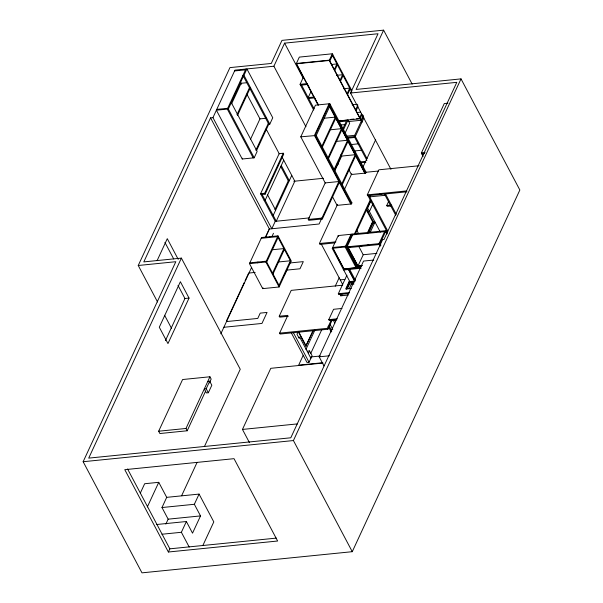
<?xml version="1.0" encoding="UTF-8"?>
<svg xmlns="http://www.w3.org/2000/svg" width="603" height="603" viewBox="0 0 603 603"><rect width="100%" height="100%" fill="white"/><g stroke="black" fill="none" stroke-linecap="round" stroke-linejoin="round"><path stroke-width="0.9" d="M157.564 301.99L138.245 265.493L229.939 67.611L271.275 63.458L281.97 40.378L383.606 30.15L412.143 84.058M390.955 169.33L350.554 93.028L378.028 33.745L284.593 43.145L273.898 66.224L234.951 70.144L212.949 117.623L210.56 117.864L143.816 261.898L181.397 258.114L240.243 369.255L204.59 446.175M157.089 260.684L167.28 238.682L178.224 259.358M245.888 69.043L227.323 109.098L253.17 157.903M230.926 103.188L243.597 75.835M228.349 108.992L216.394 110.198L242.233 159.004L254.195 157.805L228.349 108.992L231.296 102.631L230.278 102.729M243.959 75.307L246.906 68.938L272.752 117.751L269.805 124.112L268.78 124.218L242.934 75.413L243.959 75.307L269.805 124.112M231.612 103.791L241.117 83.282L246.582 82.732M237.002 114.66L249.672 87.307M237.461 115.527L250.132 88.181M383.606 30.15L356.132 89.432L461.016 78.88L519.854 190.013L352.265 551.692L141.984 572.85L83.146 461.717L175.82 261.71L138.245 265.493M181.397 258.114L88.716 458.122L290.797 437.786L382.611 239.64L383.99 239.497L456.803 82.34L350.554 93.028M250.464 139.391L259.968 118.881L246.846 94.106M242.233 159.004L242.602 158.212M165.418 340.62L184.94 298.493L178.013 285.415M255.845 150.26L268.523 122.906M318.263 105.427L296.224 63.805L299.329 57.104L332.321 53.78L351.851 90.661M256.705 150.275L268.983 123.773M189.041 298.086L167.958 343.574L159.298 327.225L180.38 281.729L189.041 298.086L184.94 298.493M254.195 157.805L257.142 151.436L231.296 102.631M313.681 110.025L300.068 84.322L303.023 77.953M309.565 217.879L275.232 221.331L260.602 193.699L279.166 153.644L283.267 153.23L283.727 154.104L265.162 194.158L261.061 194.565M311.14 91.249L308.186 97.611L314.14 97.015M265.162 194.158L264.702 193.284L283.267 153.23M338.999 120.879L360.074 118.761L329.215 60.481L332.321 53.78M283.712 160.202L265.154 200.256L264.129 200.354M329.833 61.016L332.781 54.647M205.54 391.226L187.216 430.776L159.885 433.527L158.657 431.213L182.603 379.528L209.934 376.777L211.163 379.091L209.377 382.943M325.273 183.078L300.784 136.828L315.459 105.163L329.811 103.716L366.104 172.262L365.614 173.325L364.928 173.393L329.69 106.837M334.333 69.518L336.919 63.948L332.411 55.446M334.793 70.385L337.379 64.815L342.625 74.727L340.039 80.297M140.333 493.073L144.66 483.734L158.747 482.317L166.707 497.347L161.981 507.538L168.147 519.168L165.863 524.097M249.476 263.639L261.581 237.514L277.983 235.863L291.211 260.858L279.106 286.983L262.704 288.633L249.476 263.639L265.87 261.988L277.983 235.863M274.938 209.58L288.362 180.606M291.754 175.39L273.197 215.444L272.172 215.542M226.555 320.758L244.313 282.438M245.104 280.734L248.655 273.069L255.159 272.413M265.727 236.58L269.232 229.019L319.108 223.999L321.783 218.218M220.826 333.828L251.632 267.355M265.456 237.522L269.405 229.004L210.56 117.864M329.125 103.784L314.449 135.449L350.742 204.002L351.112 203.203M275.33 221.128L271.795 228.763L212.949 117.623M340.499 81.164L343.084 75.594L349.717 88.121L347.132 93.691M351.428 203.935L351.918 202.872L316.236 135.479L329.931 105.932L329.811 103.716L315.135 135.381L351.428 203.935L337.077 205.374L332.705 197.113M257.556 262.825L257.926 262.034M269.292 237.492L269.662 236.7M271.998 236.466L273.476 233.278M147.343 506.935L158.747 482.317M187.216 430.776L185.988 428.462L209.934 376.777M206.211 388.724L204.311 388.912L206.445 392.945L208.344 392.749L206.211 388.724L209.693 381.209L207.794 381.405M266.699 262.064L278.073 237.529M321.836 146.341L335.389 117.103L324.452 118.203M208.344 392.749L211.826 385.242L209.693 381.209M322.296 147.207L335.848 117.969M347.592 94.565L350.177 88.995L351.873 92.199M262.704 288.633L263.074 287.835M272.556 273.121L283.93 248.587L272.722 249.717M273.016 273.988L284.39 249.454M327.58 158.755L341.517 128.673L330.58 129.773M328.424 158.785L341.976 129.547M342.896 128.68L346.416 121.082L339.278 121.798M343.243 130.286L347.969 120.08L338.796 120.999M355.664 109.799L357.873 105.02M345.323 132.615L349.657 123.261L347.969 120.08M356.124 110.666L357.963 106.686M308.254 219.454L325.183 182.913L338.848 181.533L321.919 218.082L322.379 218.949L308.713 220.321L308.254 219.454L321.919 218.082M181.624 495.749L197.068 462.418M279.016 285.317L290.382 260.782L278.541 261.973M284.201 275.435L286.659 270.129L299.985 268.787L303.301 261.627L289.485 263.014M334.092 169.496L347.645 140.25L335.803 141.441M334.552 170.363L348.104 141.117M334.665 171.116L341.63 156.079L355.295 154.707L341.75 183.945M359.772 117.555L361.612 113.575M360.074 118.761L362.071 114.442M363.338 115.279L361.016 120.276L359.795 117.962M367.054 158.672L354.692 135.328L363.247 116.876M363.911 117.917L355.31 136.489L346.838 137.341M322.379 218.949L339.308 182.4M168.373 552.009L124.776 469.669L234.032 458.672L277.629 541.012L168.373 552.009L169.85 548.828L127.572 468.983M288.317 316.281L279.702 317.148L279.219 316.236L291.204 290.375L342.685 285.189M342.21 184.812L355.755 155.574M189.176 547.004L181.382 532.283L186.365 521.52L156.772 524.497M186.365 521.52L192.53 533.158L200.52 515.912L194.354 504.281L199.08 494.091L166.707 497.347M334.575 242.941L319.892 244.419L319.409 243.514L337.552 204.349M344.26 189.885L351.753 173.709M332.208 319.974L327.911 329.238L280.086 334.047L279.604 333.135L287.835 315.369L279.219 316.236M363.021 166.963L375.669 139.67M249.386 442.512L242.459 429.434L270.777 368.32L323.027 363.059M349.823 281.571L332.268 248.421L338.23 235.554L352.069 234.16L346.167 246.898L357.059 267.717M343.914 269.059L332.954 248.353L333.384 247.426M297.528 333.037L296.978 334.228L299.201 338.426L299.751 337.235L298.387 337.371M202.789 545.662L213.801 521.897L199.08 494.091M407.002 191.792L367.74 195.741L367.28 194.875L378.895 169.805L419.093 165.757M351.044 234.266L345.142 246.996L356.102 267.702M384.789 194.128L385.4 195.282L369.933 196.842L370.302 196.043M352.649 234.846L347.087 246.846L358.084 267.611M354.285 234.318L370.453 199.42M355.159 234.379L370.935 200.332M370.739 201.221L367.581 208.035L380.305 232.065M313.462 330.354L305.849 346.084L313.123 330.391M372.971 203.844L369.42 211.502L367.566 211.691M303.241 355.25L298.651 365.147L321.987 362.795M305.955 349.386L314.879 330.12M335.23 286.214L339.15 277.749M308.359 353.494L309.55 350.916L307.5 351.127M348.941 293.571L338.78 294.596L338.321 293.729L346.906 275.217M310.628 353.705L321.881 329.419M367.468 232.818L372.601 221.731M367.785 232.999L372.82 222.138M368.742 232.796L373.649 222.213L375.013 222.07L370.287 232.268M291.264 332.75L306.995 362.456L309.045 362.245L312.083 355.695L309.55 350.916M336.753 319.801L329.261 320.555L328.778 319.643L333.572 309.294L341.999 308.45M327.911 329.238L327.429 328.326L331.333 319.907M354.775 281.073L349.092 281.646L345.715 288.935L351.315 288.37M346.258 289.003L349.732 281.511M346.544 288.995L349.552 282.513L349.092 281.646M347.283 288.897L350.373 282.242M358.808 246.476L363.21 254.783L357.994 265.953L362.554 265.493M391.769 205.902L387.216 206.362L386.757 205.487L388.641 201.425M349.024 289.056L352.491 281.563M323.992 365.923L319.175 356.825L363.549 261.069L373.792 260.036M384.593 231.635L379.031 243.635L380.35 246.13M423.125 156.35L421.361 153.019L444.283 103.543L447.984 103.173M380.056 243.529L386.018 230.67L352.024 234.085L346.062 246.951L380.056 243.529L380.938 245.195M422.19 153.087L421.821 153.886L424.595 153.607M352.265 551.692L293.42 440.552L461.016 78.88M339.813 293.985L340.778 295.809L342.082 294.98M296.224 63.805L329.215 60.481M234.582 70.943L245.519 69.842M331.673 64.476L336.919 63.948M336.512 75.345L342.625 74.727M300.068 84.322L307.048 83.621M300.528 85.189L307.507 84.488M343.604 88.739L349.717 88.121M308.646 98.485L314.6 97.882M216.763 109.399L227.693 108.299M329.246 106L329.931 105.932L365.614 173.325M352.129 104.839L357.368 104.319M259.968 118.881L266.345 118.241M357.112 112.512L360.602 112.158M338.238 120.638L340.755 120.381M350.954 119.356L353.81 119.07M356.516 118.799L360.232 118.422L329.374 60.149L296.382 63.466L318.022 104.334M348.165 121.572L361.702 120.208M340.077 125.077L345.429 124.535M300.784 136.828L316.236 135.479M346.28 136.172L354.692 135.328M347.298 138.208L354.745 137.461M350.946 144.577L358.129 143.853M354.338 150.976L361.514 150.253M421.361 153.019L425.062 152.642M336.602 164.28L338.464 164.091M359.863 161.936L365.448 161.378M361.257 162.712L365.908 162.245M365.418 172.33L378.36 171.033M293.797 181.277L323.472 178.292M260.602 193.699L264.702 193.284M367.28 194.875L406.543 190.917M379.935 194.008L381.752 193.827M351.24 202.94L351.918 202.872M386.757 205.487L391.309 205.035M261.212 238.306L277.614 236.655L290.842 261.649M351.624 234.951L385.619 231.529L386.938 234.017M319.409 243.514L335.924 241.848M332.698 247.494L345.511 246.205M347.456 246.054L346.996 246.356L358.024 266.503M379.4 242.836L379.279 243.107M346.167 246.898L333.014 248.217L343.974 268.923L357.119 267.581M332.268 248.421L332.954 248.353M348.707 247.094L350.531 246.913M360.571 245.903L362.395 245.715M366.963 245.255L368.787 245.074M347.547 247.72L379.491 244.501M249.846 262.848L266.24 261.197L279.475 286.184M363.187 254.745L376.875 253.366M361.521 265.848L357.873 266.217L357.624 266.745L361.272 266.375M343.228 269.126L360.82 267.34M343.687 269.993L361.167 268.237M340.243 279.875L344.841 279.415M349.552 282.513L354.421 282.023M350.969 283.674L353.727 283.395M351.112 284.345L353.916 284.058M338.321 293.729L349.401 292.613M344.471 293.518L346.333 293.329M340.778 295.809L348.233 295.055M226.502 321.572L257.767 318.429L260.225 313.123L267.054 312.437L261.951 323.442L223.864 327.278M328.778 319.643L337.205 318.791M279.604 333.135L327.429 328.326M310.907 356.953L320.276 356.011M319.175 356.825L329.419 355.793M158.657 431.213L185.988 428.462M242.459 429.434L297.505 423.894M83.146 461.717L293.42 440.552M161.981 507.538L194.354 504.281M168.147 519.168L200.52 515.912M161.958 534.235L181.382 532.283M169.85 548.828L276.302 538.11M361.453 120.743L362.071 121.896M361.34 120.992L361.951 122.145M385.385 193.714L396.322 214.367M354.285 136.587L366.895 160.413M384.36 193.812L395.734 215.294M329.653 106.271L334.899 116.175M335.773 117.826L365.049 173.129L351.383 174.501L348.76 169.549M369.013 195.108L369.933 196.842M387.842 231.175L368.885 195.372L367.86 195.478L387.262 232.11M386.018 230.67L387.337 233.157M307.409 84.201L309.068 87.329M314.593 97.776L316.281 100.965M317.133 102.563L317.977 104.161M284.593 43.145L303.038 77.983M340.899 154.692L341.773 156.343M301.553 85.083L314.171 108.909M366.624 208.947L374.026 222.922M366.255 209.738L373.656 223.721M273.898 66.224L305.955 126.766M356.78 230.233L358.468 233.421M348.338 247.712L358.144 266.24M348.436 248.579L357.669 266.021M348.315 248.843L352.273 256.32M354.911 261.303L357.549 266.285M338.23 235.554L338.69 236.421M349.672 269.39L355.544 280.485M348.647 269.496L354.941 281.382M348.474 269.511L354.602 281.088M281.963 156.893L294.822 181.179L276.257 221.233L262.086 194.468M266.134 129.027L279.302 153.908M240.28 81.691L241.592 84.179M281.254 165.501L289.297 180.696L288.272 180.794L280.651 166.405M321.067 243.657L342.692 284.503M334.695 319.907L335.57 321.557M267.611 194.95L275.654 210.138M333.082 319.846L334.831 323.148M330.143 324.489L332.766 329.442M329.148 326.117L331.778 331.077M328.122 326.223L331.19 332.012M265.87 261.988L279.106 286.983M298.862 332.215L306.188 346.047M298.523 332.245L305.849 346.084M299.751 337.235L310.884 358.265M293.314 332.539L309.045 362.245M164.928 242.406L173.687 258.943M164.589 315.256L171.614 328.529"/></g></svg>
